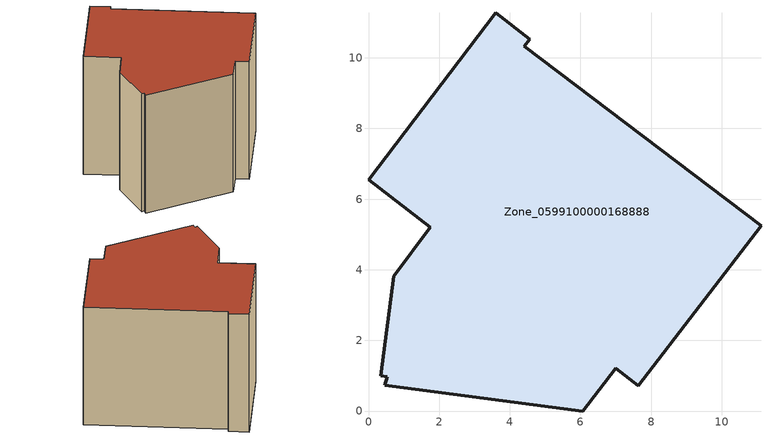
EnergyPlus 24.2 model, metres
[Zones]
Zone_0599100000168888
 floor ground (C_G): 0.72,3.82 1.75,5.21 0,6.54 3.6,11.27 4.56,10.53 4.41,10.33 11.11,5.25 7.64,0.71 7,1.21 6.07,0 0.47,0.73 0.53,0.97 0.35,1 z3.67
 wall outside (C_F): 1.75,5.21 0.72,3.82 0.35,1 0.53,0.97 0.47,0.73 6.07,0 7,1.21 7.64,0.71 11.11,5.25 4.41,10.33 4.56,10.53 3.6,11.27 0,6.54 1.75,5.21 z3.67:11.49
 roof outside (C_R): 0.35,1 0.53,0.97 0.47,0.73 6.07,0 7,1.21 7.64,0.71 11.11,5.25 4.41,10.33 4.56,10.53 3.6,11.27 0,6.54 1.75,5.21 0.72,3.82 z11.49
[BUILDING]
Pand.0599100000168888: North Axis=0; Terrain=City; Loads Convergence Tolerance Value=0.04; Temperature Convergence Tolerance Value=0.4; Solar Distribution=FullExterior; Maximum Number of Warmup Days=25; Minimum Number of Warmup Days=1
[Site:Location]
Rotterdam.The.Hague.AP_ZH_NLD Design_Conditions: Latitude=51.96; Longitude=4.45; Time Zone=1; Elevation=-4.5
[SITE:GROUNDTEMPERATURE:BUILDINGSURFACE]
18, 18, 18, 18, 18, 18, 18, 18, 18, 18, 18, 18
[MATERIAL] Thermal Absorptance=0.9; Solar Absorptance=0.7; Visible Absorptance=0.7
Name | Roughness | Thickness | Conductivity | Density | Specific Heat
G.TI.1975-1991 | MediumSmooth | 0.15 | 0.288461 | 540 | 1210
F.TI.1975-1991 | Rough | 0.3 | 0.230769 | 1920 | 840
R.TI.1975-1991 | MediumRough | 0.2 | 0.153846 | 1500 | 1000
[CONSTRUCTION]
C_G: G.TI.1975-1991
C_F: F.TI.1975-1991
C_R: R.TI.1975-1991
[ZONE]
Zone_0599100000168888: Type=1; Multiplier=1; Ceiling Height=Autocalculate; Volume=Autocalculate; Floor Area=autocalculate; Part of Total Floor Area=Yes
[ZONEINFILTRATION:DESIGNFLOWRATE]
Infil_Zone_0599100000168888: Zone or ZoneList or Space or SpaceList=Zone_0599100000168888; Schedule=AlwaysOn; Design Flow Rate Calculation Method=Flow/Area; Flow Rate per Floor Area=0.003; Constant Term Coefficient=1; Temperature Term Coefficient=0; Velocity Term Coefficient=0; Velocity Squared Term Coefficient=0
[HVACTEMPLATE:ZONE:IDEALLOADSAIRSYSTEM]
Zone_0599100000168888: Maximum Heating Supply Air Temperature=50; Minimum Cooling Supply Air Temperature=13; Maximum Heating Supply Air Humidity Ratio=0.0156; Minimum Cooling Supply Air Humidity Ratio=0.0077; Heating Limit=NoLimit; Cooling Limit=NoLimit; Dehumidification Control Type=ConstantSensibleHeatRatio; Cooling Sensible Heat Ratio=0.7; Dehumidification Setpoint=60; Humidification Control Type=None; Humidification Setpoint=30; Outdoor Air Method=None; Outdoor Air Flow Rate per Person=0.00944; Outdoor Air Flow Rate per Zone Floor Area=0; Outdoor Air Flow Rate per Zone=0; Demand Controlled Ventilation Type=None; Outdoor Air Economizer Type=NoEconomizer; Heat Recovery Type=None; Sensible Heat Recovery Effectiveness=0.7; Latent Heat Recovery Effectiveness=0.65
[ZONECONTROL:THERMOSTAT]
ThermostatControl_Zone_0599100000168888: Zone or ZoneList=Zone_0599100000168888; Control Type Schedule=DualSetpointControlType; Control 1=Thermostat_Zone_0599100000168888; Temperature Difference Between Cutout And Setpoint=0
[THERMOSTATSETPOINT:DUALSETPOINT]
Thermostat_Zone_0599100000168888: Heating Setpoint Temperature Schedule=HeatingSetpoint_Zone_0599100000168888; Cooling Setpoint Temperature Schedule=CoolingSetpoint_Zone_0599100000168888
[SCHEDULE:COMPACT]
HeatingSetpoint_Zone_0599100000168888: Through: 12/31, For: AllDays, Until: 24:00, 21
CoolingSetpoint_Zone_0599100000168888: Through: 12/31, For: AllDays, Until: 24:00, 24
DualSetpointControlType: Through: 12/31, For: AllDays, Until: 24:00, 4
AlwaysOn: Through: 12/31, For: AllDays, Until: 24:00, 1
